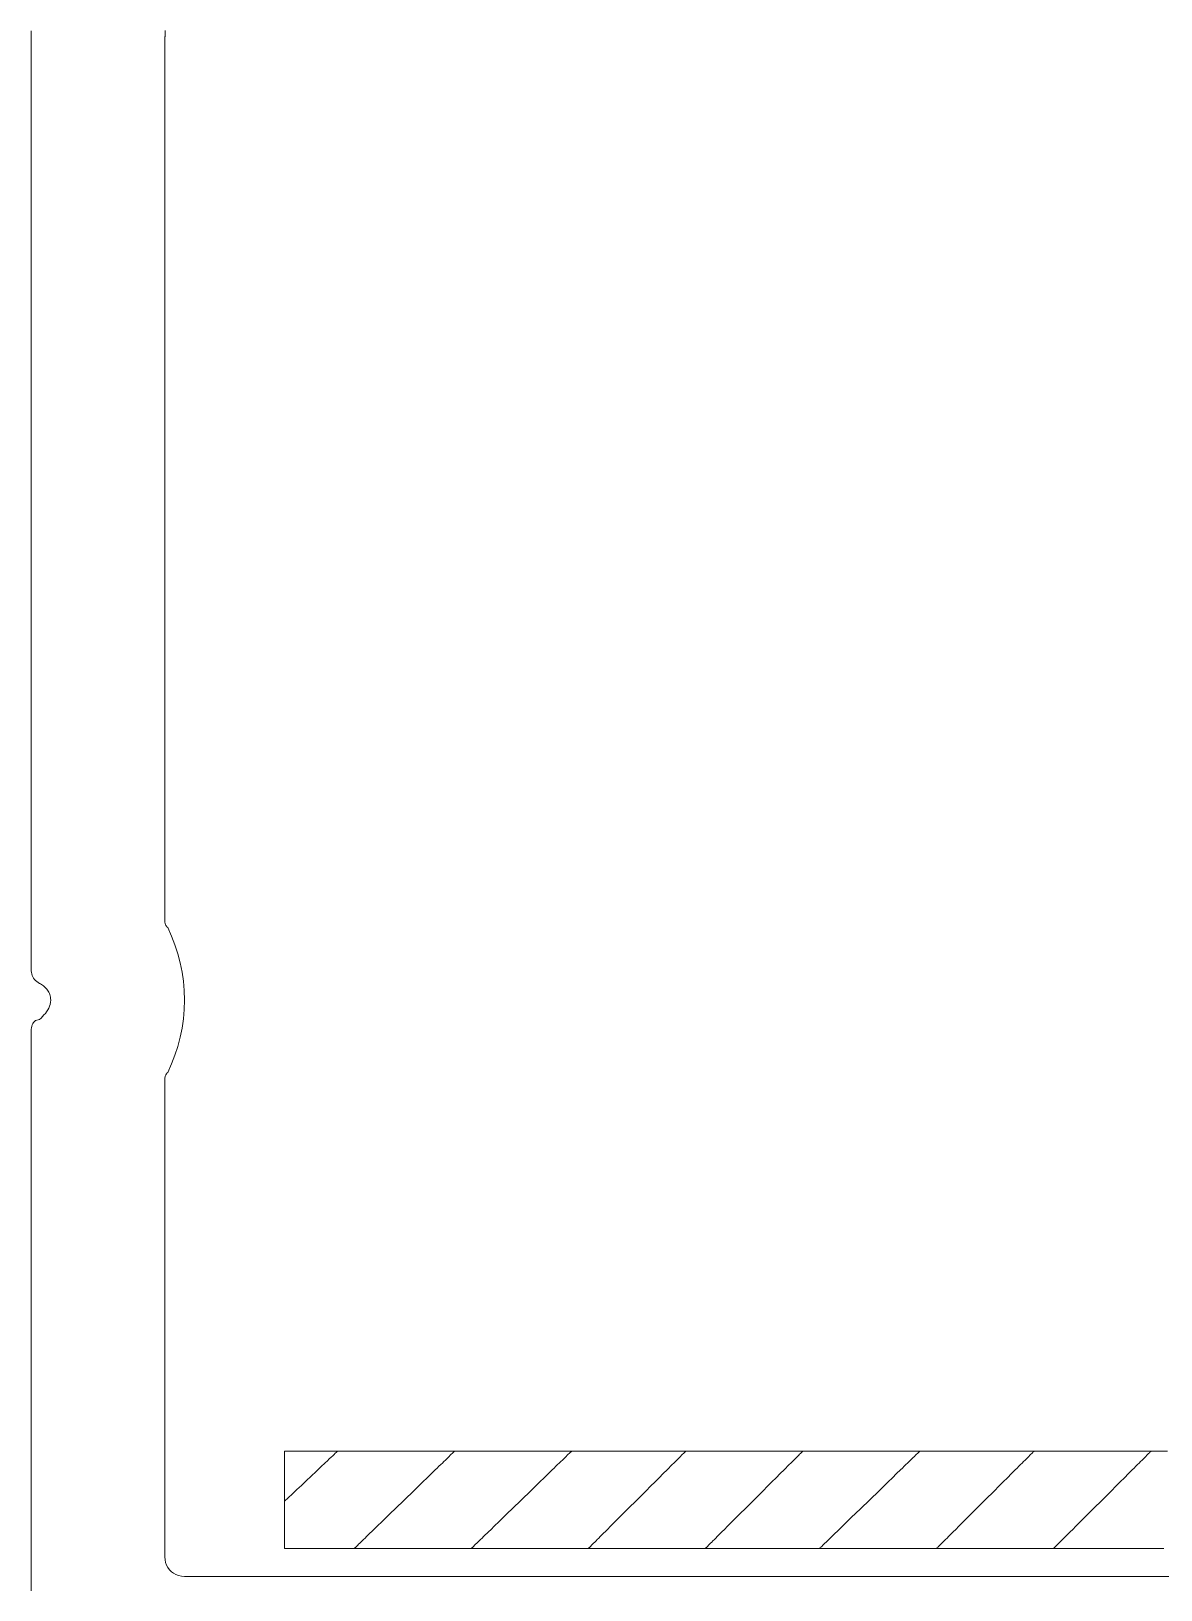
# Model space of a CAD drawing. Header units: millimetres. Extents: x -62 to 0, y 0 to 70.
# Drawn here: x -37.99 to -20.81, y 12.11 to 35.8 of the extents above; entities that cross this region are included whole.
import ezdxf

# ---------------------------------------------------------------- set-up
doc = ezdxf.new("R2010")
doc.units = ezdxf.units.MM
doc.header["$MEASUREMENT"] = 0
doc.layers.add('Layer 1', color=7, linetype='Continuous')

msp = doc.modelspace()

# ---------------------------------------------------------------- linework, layer by layer
at = {"layer": 'Layer 1', "lineweight": 18}
for points in [[(-37.987, 12.096), (-37.987, 12.121), (-37.987, 12.147), (-37.987, 12.173), (-37.987, 12.2), (-37.987, 12.227), (-37.987, 12.255), (-37.987, 12.284), (-37.987, 12.313), (-37.987, 12.343), (-37.987, 12.373), (-37.987, 12.403), (-37.987, 12.435), (-37.987, 12.467), (-37.987, 12.499), (-37.987, 12.532), (-37.987, 12.565), (-37.987, 12.599), (-37.987, 12.633), (-37.987, 12.668), (-37.987, 12.703), (-37.987, 12.739), (-37.987, 12.775), (-37.987, 12.811), (-37.987, 12.849), (-37.987, 12.886), (-37.987, 12.924), (-37.987, 12.962), (-37.987, 13.001), (-37.987, 13.04), (-37.987, 13.08), (-37.987, 13.12), (-37.987, 13.161), (-37.987, 13.201), (-37.987, 13.243), (-37.987, 13.284), (-37.987, 13.326), (-37.987, 13.368), (-37.987, 13.411), (-37.987, 13.454), (-37.987, 13.498), (-37.987, 13.541), (-37.987, 13.585), (-37.987, 13.63), (-37.987, 13.674), (-37.987, 13.719), (-37.987, 13.81), (-37.987, 13.903), (-37.987, 13.996), (-37.987, 14.09), (-37.987, 14.186), (-37.987, 14.282), (-37.987, 14.379), (-37.987, 14.477), (-37.987, 14.576), (-37.987, 14.676), (-37.987, 14.777), (-37.987, 14.878), (-37.987, 14.979), (-37.987, 15.082), (-37.987, 15.185), (-37.987, 15.288), (-37.987, 15.392), (-37.987, 15.496), (-37.987, 15.705), (-37.987, 15.914), (-37.987, 16.125), (-37.987, 16.335), (-37.987, 16.545), (-37.987, 16.754), (-37.987, 16.858), (-37.987, 16.961), (-37.987, 17.065), (-37.987, 17.167), (-37.987, 17.27), (-37.987, 17.372), (-37.987, 17.473), (-37.987, 17.573), (-37.987, 17.673), (-37.987, 17.772), (-37.987, 17.87), (-37.987, 17.967), (-37.987, 18.064), (-37.987, 18.159), (-37.987, 18.253), (-37.987, 18.347), (-37.987, 18.439), (-37.987, 18.53), (-37.987, 18.575), (-37.987, 18.619), (-37.987, 18.664), (-37.987, 18.708), (-37.987, 18.752), (-37.987, 18.795), (-37.987, 18.838), (-37.987, 18.881), (-37.987, 18.923), (-37.987, 18.965), (-37.987, 19.007), (-37.987, 19.048), (-37.987, 19.089), (-37.987, 19.129), (-37.987, 19.169), (-37.987, 19.209), (-37.987, 19.248), (-37.987, 19.287), (-37.987, 19.325), (-37.987, 19.363), (-37.987, 19.401), (-37.987, 19.438), (-37.987, 19.474), (-37.987, 19.511), (-37.987, 19.546), (-37.987, 19.581), (-37.987, 19.616), (-37.987, 19.651), (-37.987, 19.684), (-37.987, 19.718), (-37.987, 19.75), (-37.987, 19.783), (-37.987, 19.814), (-37.987, 19.846), (-37.987, 19.876), (-37.987, 19.907), (-37.987, 19.936), (-37.987, 19.965), (-37.987, 19.994), (-37.987, 20.022), (-37.987, 20.049), (-37.987, 20.076), (-37.987, 20.103), (-37.987, 20.128), (-37.987, 20.153), (-37.987, 20.178), (-37.987, 20.202), (-37.987, 20.225), (-37.987, 20.248), (-37.987, 20.27), (-37.987, 20.291), (-37.987, 20.312), (-37.987, 20.332), (-37.987, 20.352), (-37.987, 20.371), (-37.987, 20.389), (-37.987, 20.406), (-37.987, 20.423), (-37.987, 20.439), (-37.987, 20.455), (-37.987, 20.47), (-37.987, 20.484), (-37.987, 20.497), (-37.987, 20.51), (-37.987, 20.522), (-37.987, 20.533), (-37.987, 20.544), (-37.987, 20.553), (-37.987, 20.562), (-37.987, 20.571), (-37.987, 20.578), (-37.987, 20.585), (-37.987, 20.591), (-37.987, 20.596), (-37.987, 20.601), (-37.987, 20.604), (-37.987, 20.607), (-37.987, 20.609), (-37.987, 20.61), (-37.987, 20.611), (-37.986, 20.634), (-37.983, 20.656), (-37.978, 20.678), (-37.971, 20.699), (-37.961, 20.718), (-37.95, 20.735), (-37.936, 20.75), (-37.92, 20.763), (-37.902, 20.772), (-37.882, 20.778), (-37.86, 20.78), (-37.837, 20.803), (-37.815, 20.826), (-37.793, 20.85), (-37.772, 20.874), (-37.753, 20.899), (-37.736, 20.925), (-37.721, 20.952), (-37.708, 20.981), (-37.699, 21.011), (-37.693, 21.043), (-37.691, 21.076), (-37.692, 21.098), (-37.694, 21.119), (-37.698, 21.139), (-37.704, 21.159), (-37.711, 21.177), (-37.719, 21.195), (-37.728, 21.211), (-37.738, 21.227), (-37.75, 21.242), (-37.762, 21.256), (-37.774, 21.269), (-37.788, 21.282), (-37.802, 21.293), (-37.816, 21.304), (-37.831, 21.313), (-37.845, 21.322), (-37.86, 21.33), (-37.882, 21.343), (-37.902, 21.357), (-37.92, 21.373), (-37.936, 21.391), (-37.95, 21.41), (-37.961, 21.43), (-37.971, 21.451), (-37.978, 21.473), (-37.983, 21.496), (-37.986, 21.519), (-37.987, 21.542), (-37.987, 21.542), (-37.987, 21.542), (-37.987, 21.543), (-37.987, 21.544), (-37.987, 21.546), (-37.987, 21.547), (-37.987, 21.55), (-37.987, 21.552), (-37.987, 21.555), (-37.987, 21.558), (-37.987, 21.561), (-37.987, 21.565), (-37.987, 21.569), (-37.987, 21.573), (-37.987, 21.577), (-37.987, 21.582), (-37.987, 21.588), (-37.987, 21.593), (-37.987, 21.599), (-37.987, 21.605), (-37.987, 21.611), (-37.987, 21.618), (-37.987, 21.625), (-37.987, 21.632), (-37.987, 21.64), (-37.987, 21.648), (-37.987, 21.656), (-37.987, 21.664), (-37.987, 21.673), (-37.987, 21.682), (-37.987, 21.691), (-37.987, 21.701), (-37.987, 21.711), (-37.987, 21.721), (-37.987, 21.731), (-37.987, 21.742), (-37.987, 21.753), (-37.987, 21.764), (-37.987, 21.776), (-37.987, 21.788), (-37.987, 21.8), (-37.987, 21.812), (-37.987, 21.825), (-37.987, 21.838), (-37.987, 21.851), (-37.987, 21.864), (-37.987, 21.878), (-37.987, 21.892), (-37.987, 21.906), (-37.987, 21.921), (-37.987, 21.936), (-37.987, 21.951), (-37.987, 21.966), (-37.987, 21.982), (-37.987, 21.997), (-37.987, 22.013), (-37.987, 22.03), (-37.987, 22.046), (-37.987, 22.063), (-37.987, 22.08), (-37.987, 22.097), (-37.987, 22.115), (-37.987, 22.133), (-37.987, 22.151), (-37.987, 22.169), (-37.987, 22.188), (-37.987, 22.207), (-37.987, 22.226), (-37.987, 22.245), (-37.987, 22.264), (-37.987, 22.284), (-37.987, 22.304), (-37.987, 22.324), (-37.987, 22.345), (-37.987, 22.365), (-37.987, 22.386), (-37.987, 22.407), (-37.987, 22.429), (-37.987, 22.45), (-37.987, 22.472), (-37.987, 22.494), (-37.987, 22.516), (-37.987, 22.539), (-37.987, 22.561), (-37.987, 22.584), (-37.987, 22.607), (-37.987, 22.631), (-37.987, 22.654), (-37.987, 22.678), (-37.987, 22.702), (-37.987, 22.726), (-37.987, 22.75), (-37.987, 22.775), (-37.987, 22.8), (-37.987, 22.825), (-37.987, 22.85), (-37.987, 22.876), (-37.987, 22.901), (-37.987, 22.927), (-37.987, 22.953), (-37.987, 22.979), (-37.987, 23.006), (-37.987, 23.059), (-37.987, 23.113), (-37.987, 23.168), (-37.987, 23.224), (-37.987, 23.28), (-37.987, 23.337), (-37.987, 23.395), (-37.987, 23.454), (-37.987, 23.513), (-37.987, 23.573), (-37.987, 23.634), (-37.987, 23.695), (-37.987, 23.757), (-37.987, 23.82), (-37.987, 23.883), (-37.987, 23.947), (-37.987, 24.011), (-37.987, 24.076), (-37.987, 24.142), (-37.987, 24.208), (-37.987, 24.275), (-37.987, 24.343), (-37.987, 24.411), (-37.987, 24.479), (-37.987, 24.548), (-37.987, 24.618), (-37.987, 24.688), (-37.987, 24.759), (-37.987, 24.83), (-37.987, 24.902), (-37.987, 24.974), (-37.987, 25.046), (-37.987, 25.119), (-37.987, 25.193), (-37.987, 25.267), (-37.987, 25.341), (-37.987, 25.416), (-37.987, 25.491), (-37.987, 25.567), (-37.987, 25.643), (-37.987, 25.719), (-37.987, 25.796), (-37.987, 25.873), (-37.987, 25.95), (-37.987, 26.028), (-37.987, 26.106), (-37.987, 26.184), (-37.987, 26.263), (-37.987, 26.342), (-37.987, 26.421), (-37.987, 26.5), (-37.987, 26.58), (-37.987, 26.66), (-37.987, 26.74), (-37.987, 26.821), (-37.987, 26.902), (-37.987, 26.983), (-37.987, 27.145), (-37.987, 27.308), (-37.987, 27.472), (-37.987, 27.637), (-37.987, 27.802), (-37.987, 27.967), (-37.987, 28.133), (-37.987, 28.298), (-37.987, 28.631), (-37.987, 28.963), (-37.987, 29.129), (-37.987, 29.294), (-37.987, 29.46), (-37.987, 29.625), (-37.987, 29.789), (-37.987, 29.953), (-37.987, 30.116), (-37.987, 30.279), (-37.987, 30.359), (-37.987, 30.44), (-37.987, 30.521), (-37.987, 30.601), (-37.987, 30.681), (-37.987, 30.761), (-37.987, 30.84), (-37.987, 30.92), (-37.987, 30.998), (-37.987, 31.077), (-37.987, 31.156), (-37.987, 31.234), (-37.987, 31.311), (-37.987, 31.389), (-37.987, 31.466), (-37.987, 31.542), (-37.987, 31.619), (-37.987, 31.695), (-37.987, 31.77), (-37.987, 31.845), (-37.987, 31.92), (-37.987, 31.994), (-37.987, 32.068), (-37.987, 32.142), (-37.987, 32.215), (-37.987, 32.287), (-37.987, 32.36), (-37.987, 32.431), (-37.987, 32.502), (-37.987, 32.573), (-37.987, 32.643), (-37.987, 32.713), (-37.987, 32.782), (-37.987, 32.85), (-37.987, 32.918), (-37.987, 32.986), (-37.987, 33.053), (-37.987, 33.119), (-37.987, 33.185), (-37.987, 33.25), (-37.987, 33.314), (-37.987, 33.378), (-37.987, 33.442), (-37.987, 33.504), (-37.987, 33.566), (-37.987, 33.628), (-37.987, 33.688), (-37.987, 33.748), (-37.987, 33.807), (-37.987, 33.866), (-37.987, 33.924), (-37.987, 33.981), (-37.987, 34.037), (-37.987, 34.093), (-37.987, 34.148), (-37.987, 34.202), (-37.987, 34.256), (-37.987, 34.282), (-37.987, 34.308), (-37.987, 34.334), (-37.987, 34.36), (-37.987, 34.386), (-37.987, 34.411), (-37.987, 34.436), (-37.987, 34.461), (-37.987, 34.486), (-37.987, 34.511), (-37.987, 34.535), (-37.987, 34.559), (-37.987, 34.583), (-37.987, 34.607), (-37.987, 34.631), (-37.987, 34.654), (-37.987, 34.677), (-37.987, 34.7), (-37.987, 34.723), (-37.987, 34.745), (-37.987, 34.767), (-37.987, 34.789), (-37.987, 34.811), (-37.987, 34.833), (-37.987, 34.854), (-37.987, 34.875), (-37.987, 34.896), (-37.987, 34.917), (-37.987, 34.937), (-37.987, 34.957), (-37.987, 34.977), (-37.987, 34.997), (-37.987, 35.016), (-37.987, 35.036), (-37.987, 35.055), (-37.987, 35.073), (-37.987, 35.092), (-37.987, 35.11), (-37.987, 35.128), (-37.987, 35.146), (-37.987, 35.164), (-37.987, 35.181), (-37.987, 35.198), (-37.987, 35.215), (-37.987, 35.231), (-37.987, 35.248), (-37.987, 35.264), (-37.987, 35.28), (-37.987, 35.295), (-37.987, 35.31), (-37.987, 35.326), (-37.987, 35.34), (-37.987, 35.355), (-37.987, 35.369), (-37.987, 35.383), (-37.987, 35.397), (-37.987, 35.41), (-37.987, 35.423), (-37.987, 35.436), (-37.987, 35.449), (-37.987, 35.461), (-37.987, 35.473), (-37.987, 35.485), (-37.987, 35.497), (-37.987, 35.508), (-37.987, 35.519), (-37.987, 35.53), (-37.987, 35.54), (-37.987, 35.55), (-37.987, 35.56), (-37.987, 35.57), (-37.987, 35.579), (-37.987, 35.588), (-37.987, 35.597), (-37.987, 35.605), (-37.987, 35.614), (-37.987, 35.621), (-37.987, 35.629), (-37.987, 35.636), (-37.987, 35.643), (-37.987, 35.65), (-37.987, 35.656), (-37.987, 35.662), (-37.987, 35.668), (-37.987, 35.674), (-37.987, 35.679), (-37.987, 35.684), (-37.987, 35.688), (-37.987, 35.693), (-37.987, 35.697), (-37.987, 35.7), (-37.987, 35.703), (-37.987, 35.707), (-37.987, 35.709), (-37.987, 35.712), (-37.987, 35.714), (-37.987, 35.715), (-37.987, 35.717), (-37.987, 35.718), (-37.987, 35.719), (-37.987, 35.719), (-37.987, 35.72), (-37.987, 35.72), (-37.987, 35.723), (-37.987, 35.727), (-37.987, 35.732), (-37.987, 35.738), (-37.987, 35.744), (-37.987, 35.749), (-37.987, 35.754), (-37.987, 35.758), (-37.987, 35.761), (-37.987, 35.762), (-37.987, 35.762), (-37.987, 35.762), (-37.987, 35.763), (-37.987, 35.764), (-37.987, 35.765), (-37.987, 35.767), (-37.987, 35.769), (-37.987, 35.771), (-37.987, 35.774), (-37.987, 35.776), (-37.986, 35.779), (-37.986, 35.783), (-37.986, 35.786), (-37.986, 35.79), (-37.986, 35.794), (-37.985, 35.799), (-37.985, 35.803), (-37.985, 35.808)], [(-35.948, 35.812), (-35.948, 35.804), (-35.948, 35.796), (-35.949, 35.788), (-35.949, 35.78), (-35.95, 35.773), (-35.95, 35.766), (-35.95, 35.759), (-35.951, 35.752), (-35.951, 35.746), (-35.951, 35.74), (-35.952, 35.734), (-35.952, 35.729), (-35.952, 35.724), (-35.953, 35.719), (-35.953, 35.714), (-35.953, 35.709), (-35.953, 35.705), (-35.953, 35.701), (-35.954, 35.698), (-35.954, 35.695), (-35.954, 35.692), (-35.954, 35.689), (-35.954, 35.686), (-35.954, 35.684), (-35.954, 35.682), (-35.955, 35.681), (-35.955, 35.679), (-35.955, 35.678), (-35.955, 35.678), (-35.955, 35.677), (-35.955, 35.677), (-35.955, 35.677), (-35.955, 35.676), (-35.955, 35.676), (-35.955, 35.675), (-35.955, 35.673), (-35.955, 35.672), (-35.955, 35.67), (-35.955, 35.667), (-35.955, 35.665), (-35.955, 35.662), (-35.955, 35.659), (-35.955, 35.655), (-35.955, 35.652), (-35.955, 35.648), (-35.955, 35.643), (-35.955, 35.639), (-35.955, 35.634), (-35.955, 35.629), (-35.955, 35.623), (-35.955, 35.617), (-35.955, 35.611), (-35.955, 35.605), (-35.955, 35.599), (-35.955, 35.592), (-35.955, 35.585), (-35.955, 35.577), (-35.955, 35.569), (-35.955, 35.561), (-35.955, 35.553), (-35.955, 35.545), (-35.955, 35.536), (-35.955, 35.527), (-35.955, 35.518), (-35.955, 35.508), (-35.955, 35.498), (-35.955, 35.488), (-35.955, 35.478), (-35.955, 35.467), (-35.955, 35.456), (-35.955, 35.445), (-35.955, 35.434), (-35.955, 35.422), (-35.955, 35.41), (-35.955, 35.398), (-35.955, 35.385), (-35.955, 35.373), (-35.955, 35.36), (-35.955, 35.347), (-35.955, 35.333), (-35.955, 35.319), (-35.955, 35.305), (-35.955, 35.291), (-35.955, 35.277), (-35.955, 35.262), (-35.955, 35.247), (-35.955, 35.232), (-35.955, 35.217), (-35.955, 35.201), (-35.955, 35.185), (-35.955, 35.169), (-35.955, 35.153), (-35.955, 35.136), (-35.955, 35.119), (-35.955, 35.102), (-35.955, 35.085), (-35.955, 35.068), (-35.955, 35.05), (-35.955, 35.032), (-35.955, 35.014), (-35.955, 34.996), (-35.955, 34.977), (-35.955, 34.958), (-35.955, 34.939), (-35.955, 34.92), (-35.955, 34.9), (-35.955, 34.881), (-35.955, 34.861), (-35.955, 34.841), (-35.955, 34.82), (-35.955, 34.8), (-35.955, 34.779), (-35.955, 34.758), (-35.955, 34.737), (-35.955, 34.715), (-35.955, 34.672), (-35.955, 34.628), (-35.955, 34.583), (-35.955, 34.537), (-35.955, 34.49), (-35.955, 34.443), (-35.955, 34.395), (-35.955, 34.346), (-35.955, 34.296), (-35.955, 34.246), (-35.955, 34.195), (-35.955, 34.143), (-35.955, 34.09), (-35.955, 34.037), (-35.955, 33.983), (-35.955, 33.929), (-35.955, 33.873), (-35.955, 33.818), (-35.955, 33.761), (-35.955, 33.704), (-35.955, 33.646), (-35.955, 33.587), (-35.955, 33.528), (-35.955, 33.469), (-35.955, 33.408), (-35.955, 33.348), (-35.955, 33.286), (-35.955, 33.224), (-35.955, 33.162), (-35.955, 33.099), (-35.955, 33.035), (-35.955, 32.971), (-35.955, 32.906), (-35.955, 32.841), (-35.955, 32.775), (-35.955, 32.709), (-35.955, 32.642), (-35.955, 32.575), (-35.955, 32.508), (-35.955, 32.44), (-35.955, 32.371), (-35.955, 32.302), (-35.955, 32.233), (-35.955, 32.163), (-35.955, 32.093), (-35.955, 32.023), (-35.955, 31.952), (-35.955, 31.881), (-35.955, 31.809), (-35.955, 31.737), (-35.955, 31.665), (-35.955, 31.592), (-35.955, 31.519), (-35.955, 31.446), (-35.955, 31.372), (-35.955, 31.298), (-35.955, 31.224), (-35.955, 31.149), (-35.955, 31.075), (-35.955, 31), (-35.955, 30.924), (-35.955, 30.849), (-35.955, 30.773), (-35.955, 30.697), (-35.955, 30.545), (-35.955, 30.391), (-35.955, 30.238), (-35.955, 30.083), (-35.955, 29.928), (-35.955, 29.772), (-35.955, 29.616), (-35.955, 29.46), (-35.955, 29.304), (-35.955, 28.99), (-35.955, 28.677), (-35.955, 28.52), (-35.955, 28.364), (-35.955, 28.208), (-35.955, 28.053), (-35.955, 27.898), (-35.955, 27.743), (-35.955, 27.589), (-35.955, 27.436), (-35.955, 27.283), (-35.955, 27.207), (-35.955, 27.132), (-35.955, 27.056), (-35.955, 26.981), (-35.955, 26.906), (-35.955, 26.831), (-35.955, 26.757), (-35.955, 26.683), (-35.955, 26.609), (-35.955, 26.535), (-35.955, 26.462), (-35.955, 26.389), (-35.955, 26.316), (-35.955, 26.244), (-35.955, 26.172), (-35.955, 26.1), (-35.955, 26.029), (-35.955, 25.958), (-35.955, 25.887), (-35.955, 25.817), (-35.955, 25.748), (-35.955, 25.678), (-35.955, 25.609), (-35.955, 25.541), (-35.955, 25.473), (-35.955, 25.405), (-35.955, 25.338), (-35.955, 25.272), (-35.955, 25.205), (-35.955, 25.14), (-35.955, 25.075), (-35.955, 25.01), (-35.955, 24.946), (-35.955, 24.882), (-35.955, 24.819), (-35.955, 24.756), (-35.955, 24.694), (-35.955, 24.633), (-35.955, 24.572), (-35.955, 24.512), (-35.955, 24.452), (-35.955, 24.393), (-35.955, 24.335), (-35.955, 24.277), (-35.955, 24.22), (-35.955, 24.163), (-35.955, 24.107), (-35.955, 24.052), (-35.955, 23.997), (-35.955, 23.943), (-35.955, 23.89), (-35.955, 23.838), (-35.955, 23.786), (-35.955, 23.735), (-35.955, 23.684), (-35.955, 23.635), (-35.955, 23.586), (-35.955, 23.538), (-35.955, 23.49), (-35.955, 23.444), (-35.955, 23.398), (-35.955, 23.353), (-35.955, 23.309), (-35.955, 23.265), (-35.955, 23.244), (-35.955, 23.223), (-35.955, 23.202), (-35.955, 23.181), (-35.955, 23.16), (-35.955, 23.14), (-35.955, 23.12), (-35.955, 23.1), (-35.955, 23.08), (-35.955, 23.061), (-35.955, 23.042), (-35.955, 23.023), (-35.955, 23.004), (-35.955, 22.985), (-35.955, 22.967), (-35.955, 22.949), (-35.955, 22.931), (-35.955, 22.913), (-35.955, 22.895), (-35.955, 22.878), (-35.955, 22.861), (-35.955, 22.844), (-35.955, 22.828), (-35.955, 22.811), (-35.955, 22.795), (-35.955, 22.779), (-35.955, 22.764), (-35.955, 22.748), (-35.955, 22.733), (-35.955, 22.718), (-35.955, 22.704), (-35.955, 22.689), (-35.955, 22.675), (-35.955, 22.661), (-35.955, 22.648), (-35.955, 22.634), (-35.955, 22.621), (-35.955, 22.608), (-35.955, 22.595), (-35.955, 22.583), (-35.955, 22.571), (-35.955, 22.559), (-35.955, 22.547), (-35.955, 22.536), (-35.955, 22.524), (-35.955, 22.514), (-35.955, 22.503), (-35.955, 22.493), (-35.955, 22.482), (-35.955, 22.473), (-35.955, 22.463), (-35.955, 22.454), (-35.955, 22.445), (-35.955, 22.436), (-35.955, 22.427), (-35.955, 22.419), (-35.955, 22.411), (-35.955, 22.403), (-35.955, 22.396), (-35.955, 22.389), (-35.955, 22.382), (-35.955, 22.375), (-35.955, 22.369), (-35.955, 22.363), (-35.955, 22.357), (-35.955, 22.352), (-35.955, 22.347), (-35.955, 22.342), (-35.955, 22.337), (-35.955, 22.333), (-35.955, 22.329), (-35.955, 22.325), (-35.955, 22.322), (-35.955, 22.319), (-35.955, 22.316), (-35.955, 22.313), (-35.955, 22.311), (-35.955, 22.309), (-35.955, 22.307), (-35.955, 22.306), (-35.955, 22.305), (-35.955, 22.304), (-35.955, 22.304), (-35.955, 22.304), (-35.955, 22.292), (-35.954, 22.28), (-35.954, 22.269), (-35.953, 22.257), (-35.951, 22.246), (-35.948, 22.234), (-35.944, 22.223), (-35.938, 22.211), (-35.932, 22.2), (-35.923, 22.188), (-35.912, 22.177), (-35.853, 22.048), (-35.801, 21.915), (-35.758, 21.78), (-35.722, 21.642), (-35.694, 21.502), (-35.674, 21.361), (-35.662, 21.219), (-35.658, 21.076), (-35.662, 20.933), (-35.674, 20.791), (-35.694, 20.65), (-35.722, 20.51), (-35.758, 20.372), (-35.801, 20.237), (-35.853, 20.105), (-35.912, 19.976), (-35.923, 19.964), (-35.932, 19.953), (-35.938, 19.941), (-35.944, 19.93), (-35.948, 19.918), (-35.951, 19.907), (-35.953, 19.895), (-35.954, 19.884), (-35.954, 19.872), (-35.955, 19.86), (-35.955, 19.849), (-35.955, 19.849), (-35.955, 19.848), (-35.955, 19.846), (-35.955, 19.844), (-35.955, 19.841), (-35.955, 19.837), (-35.955, 19.833), (-35.955, 19.828), (-35.955, 19.823), (-35.955, 19.817), (-35.955, 19.81), (-35.955, 19.803), (-35.955, 19.795), (-35.955, 19.786), (-35.955, 19.777), (-35.955, 19.768), (-35.955, 19.757), (-35.955, 19.747), (-35.955, 19.735), (-35.955, 19.723), (-35.955, 19.711), (-35.955, 19.698), (-35.955, 19.684), (-35.955, 19.67), (-35.955, 19.655), (-35.955, 19.64), (-35.955, 19.624), (-35.955, 19.608), (-35.955, 19.591), (-35.955, 19.574), (-35.955, 19.556), (-35.955, 19.538), (-35.955, 19.519), (-35.955, 19.5), (-35.955, 19.48), (-35.955, 19.46), (-35.955, 19.439), (-35.955, 19.418), (-35.955, 19.396), (-35.955, 19.374), (-35.955, 19.351), (-35.955, 19.328), (-35.955, 19.305), (-35.955, 19.281), (-35.955, 19.257), (-35.955, 19.232), (-35.955, 19.207), (-35.955, 19.181), (-35.955, 19.155), (-35.955, 19.129), (-35.955, 19.102), (-35.955, 19.074), (-35.955, 19.047), (-35.955, 19.019), (-35.955, 18.962), (-35.955, 18.903), (-35.955, 18.843), (-35.955, 18.781), (-35.955, 18.718), (-35.955, 18.654), (-35.955, 18.588), (-35.955, 18.522), (-35.955, 18.454), (-35.955, 18.384), (-35.955, 18.314), (-35.955, 18.243), (-35.955, 18.17), (-35.955, 18.097), (-35.955, 18.023), (-35.955, 17.947), (-35.955, 17.871), (-35.955, 17.794), (-35.955, 17.717), (-35.955, 17.638), (-35.955, 17.559), (-35.955, 17.479), (-35.955, 17.399), (-35.955, 17.318), (-35.955, 17.236), (-35.955, 17.154), (-35.955, 17.072), (-35.955, 16.905), (-35.955, 16.738), (-35.955, 16.569), (-35.955, 16.23), (-35.955, 15.892), (-35.955, 15.723), (-35.955, 15.555), (-35.955, 15.389), (-35.955, 15.307), (-35.955, 15.225), (-35.955, 15.143), (-35.955, 15.062), (-35.955, 14.982), (-35.955, 14.902), (-35.955, 14.823), (-35.955, 14.744), (-35.955, 14.666), (-35.955, 14.589), (-35.955, 14.513), (-35.955, 14.438), (-35.955, 14.364), (-35.955, 14.29), (-35.955, 14.218), (-35.955, 14.147), (-35.955, 14.076), (-35.955, 14.007), (-35.955, 13.939), (-35.955, 13.872), (-35.955, 13.807), (-35.955, 13.743), (-35.955, 13.68), (-35.955, 13.618), (-35.955, 13.558), (-35.955, 13.499), (-35.955, 13.442), (-35.955, 13.414), (-35.955, 13.386), (-35.955, 13.359), (-35.955, 13.332), (-35.955, 13.306), (-35.955, 13.28), (-35.955, 13.254), (-35.955, 13.229), (-35.955, 13.204), (-35.955, 13.18), (-35.955, 13.156), (-35.955, 13.132), (-35.955, 13.109), (-35.955, 13.087), (-35.955, 13.065), (-35.955, 13.043), (-35.955, 13.022), (-35.955, 13.001), (-35.955, 12.981), (-35.955, 12.961), (-35.955, 12.942), (-35.955, 12.923), (-35.955, 12.905), (-35.955, 12.887), (-35.955, 12.869), (-35.955, 12.853), (-35.955, 12.836), (-35.955, 12.821), (-35.955, 12.805), (-35.955, 12.791), (-35.955, 12.777), (-35.955, 12.763), (-35.955, 12.75), (-35.955, 12.738), (-35.955, 12.726), (-35.955, 12.714), (-35.955, 12.703), (-35.955, 12.693), (-35.955, 12.684), (-35.955, 12.674), (-35.955, 12.666), (-35.955, 12.658), (-35.955, 12.651), (-35.955, 12.644), (-35.955, 12.638), (-35.955, 12.633), (-35.955, 12.628), (-35.955, 12.624), (-35.955, 12.62), (-35.955, 12.617), (-35.955, 12.615), (-35.955, 12.613), (-35.955, 12.612), (-35.955, 12.612), (-35.952, 12.567), (-35.943, 12.524), (-35.928, 12.485), (-35.908, 12.448), (-35.884, 12.415), (-35.855, 12.386), (-35.822, 12.362), (-35.786, 12.342), (-35.746, 12.328), (-35.703, 12.319), (-35.658, 12.316), (-35.658, 12.316), (-35.658, 12.316), (-35.658, 12.316), (-35.657, 12.316), (-35.656, 12.316), (-35.656, 12.316), (-35.655, 12.316), (-35.654, 12.316), (-35.652, 12.316), (-35.651, 12.316), (-35.649, 12.316), (-35.648, 12.316), (-35.646, 12.316), (-35.644, 12.316), (-35.642, 12.316), (-35.639, 12.316), (-35.637, 12.316), (-35.634, 12.316), (-35.631, 12.316), (-35.629, 12.316), (-35.626, 12.316), (-35.622, 12.316), (-35.619, 12.316), (-35.616, 12.316), (-35.612, 12.316), (-35.608, 12.316), (-35.604, 12.316), (-35.6, 12.316), (-35.596, 12.316), (-35.592, 12.316), (-35.587, 12.316), (-35.583, 12.316), (-35.578, 12.316), (-35.573, 12.316), (-35.568, 12.316), (-35.563, 12.316), (-35.558, 12.316), (-35.552, 12.316), (-35.547, 12.316), (-35.541, 12.316), (-35.535, 12.316), (-35.529, 12.316), (-35.523, 12.316), (-35.517, 12.316), (-35.51, 12.316), (-35.504, 12.316), (-35.497, 12.316), (-35.49, 12.316), (-35.483, 12.316), (-35.476, 12.316), (-35.469, 12.316), (-35.462, 12.316), (-35.454, 12.316), (-35.447, 12.316), (-35.439, 12.316), (-35.431, 12.316), (-35.423, 12.316), (-35.415, 12.316), (-35.406, 12.316), (-35.398, 12.316), (-35.389, 12.316), (-35.381, 12.316), (-35.372, 12.316), (-35.363, 12.316), (-35.354, 12.316), (-35.345, 12.316), (-35.335, 12.316), (-35.326, 12.316), (-35.316, 12.316), (-35.306, 12.316), (-35.297, 12.316), (-35.287, 12.316), (-35.276, 12.316), (-35.266, 12.316), (-35.256, 12.316), (-35.245, 12.316), (-35.235, 12.316), (-35.224, 12.316), (-35.213, 12.316), (-35.202, 12.316), (-35.191, 12.316), (-35.179, 12.316), (-35.168, 12.316), (-35.156, 12.316), (-35.145, 12.316), (-35.133, 12.316), (-35.121, 12.316), (-35.109, 12.316), (-35.097, 12.316), (-35.085, 12.316), (-35.072, 12.316), (-35.06, 12.316), (-35.047, 12.316), (-35.034, 12.316), (-35.021, 12.316), (-35.008, 12.316), (-34.995, 12.316), (-34.982, 12.316), (-34.968, 12.316), (-34.955, 12.316), (-34.941, 12.316), (-34.927, 12.316), (-34.914, 12.316), (-34.9, 12.316), (-34.885, 12.316), (-34.871, 12.316), (-34.857, 12.316), (-34.842, 12.316), (-34.828, 12.316), (-34.813, 12.316), (-34.798, 12.316), (-34.783, 12.316), (-34.768, 12.316), (-34.753, 12.316), (-34.738, 12.316), (-34.722, 12.316), (-34.707, 12.316), (-34.691, 12.316), (-34.675, 12.316), (-34.659, 12.316), (-34.643, 12.316), (-34.627, 12.316), (-34.611, 12.316), (-34.595, 12.316), (-34.578, 12.316), (-34.562, 12.316), (-34.545, 12.316), (-34.528, 12.316), (-34.511, 12.316), (-34.494, 12.316), (-34.477, 12.316), (-34.46, 12.316), (-34.443, 12.316), (-34.425, 12.316), (-34.408, 12.316), (-34.39, 12.316), (-34.372, 12.316), (-34.354, 12.316), (-34.336, 12.316), (-34.318, 12.316), (-34.3, 12.316), (-34.281, 12.316), (-34.263, 12.316), (-34.244, 12.316), (-34.226, 12.316), (-34.207, 12.316), (-34.188, 12.316), (-34.169, 12.316), (-34.15, 12.316), (-34.131, 12.316), (-34.111, 12.316), (-34.092, 12.316), (-34.072, 12.316), (-34.053, 12.316), (-34.033, 12.316), (-34.013, 12.316), (-33.973, 12.316), (-33.933, 12.316), (-33.892, 12.316), (-33.851, 12.316), (-33.809, 12.316), (-33.767, 12.316), (-33.724, 12.316), (-33.682, 12.316), (-33.638, 12.316), (-33.595, 12.316), (-33.551, 12.316), (-33.506, 12.316), (-33.461, 12.316), (-33.416, 12.316), (-33.37, 12.316), (-33.324, 12.316), (-33.278, 12.316), (-33.231, 12.316), (-33.184, 12.316), (-33.137, 12.316), (-33.089, 12.316), (-33.041, 12.316), (-32.992, 12.316), (-32.943, 12.316), (-32.894, 12.316), (-32.844, 12.316), (-32.794, 12.316), (-32.743, 12.316), (-32.693, 12.316), (-32.641, 12.316), (-32.59, 12.316), (-32.538, 12.316), (-32.486, 12.316), (-32.434, 12.316), (-32.381, 12.316), (-32.328, 12.316), (-32.274, 12.316), (-32.22, 12.316), (-32.166, 12.316), (-32.111, 12.316), (-32.057, 12.316), (-32.002, 12.316), (-31.946, 12.316), (-31.89, 12.316), (-31.834, 12.316), (-31.778, 12.316), (-31.721, 12.316), (-31.664, 12.316), (-31.607, 12.316), (-31.549, 12.316), (-31.491, 12.316), (-31.433, 12.316), (-31.374, 12.316), (-31.316, 12.316), (-31.256, 12.316), (-31.197, 12.316), (-31.137, 12.316), (-31.077, 12.316), (-31.017, 12.316), (-30.957, 12.316), (-30.896, 12.316), (-30.835, 12.316), (-30.773, 12.316), (-30.712, 12.316), (-30.65, 12.316), (-30.588, 12.316), (-30.525, 12.316), (-30.462, 12.316), (-30.4, 12.316), (-30.336, 12.316), (-30.273, 12.316), (-30.209, 12.316), (-30.145, 12.316), (-30.081, 12.316), (-30.017, 12.316), (-29.952, 12.316), (-29.887, 12.316), (-29.822, 12.316), (-29.756, 12.316), (-29.691, 12.316), (-29.625, 12.316), (-29.559, 12.316), (-29.492, 12.316), (-29.426, 12.316), (-29.359, 12.316), (-29.292, 12.316), (-29.225, 12.316), (-29.157, 12.316), (-29.09, 12.316), (-29.022, 12.316), (-28.954, 12.316), (-28.886, 12.316), (-28.817, 12.316), (-28.749, 12.316), (-28.68, 12.316), (-28.611, 12.316), (-28.541, 12.316), (-28.472, 12.316), (-28.402, 12.316), (-28.333, 12.316), (-28.263, 12.316), (-28.192, 12.316), (-28.122, 12.316), (-28.052, 12.316), (-27.981, 12.316), (-27.91, 12.316), (-27.839, 12.316), (-27.768, 12.316), (-27.696, 12.316), (-27.625, 12.316), (-27.553, 12.316), (-27.481, 12.316), (-27.409, 12.316), (-27.337, 12.316), (-27.265, 12.316), (-27.192, 12.316), (-27.12, 12.316), (-27.047, 12.316), (-26.974, 12.316), (-26.901, 12.316), (-26.828, 12.316), (-26.755, 12.316), (-26.681, 12.316), (-26.608, 12.316), (-26.534, 12.316), (-26.46, 12.316), (-26.386, 12.316), (-26.312, 12.316), (-26.238, 12.316), (-26.164, 12.316), (-26.089, 12.316), (-26.015, 12.316), (-25.94, 12.316), (-25.866, 12.316), (-25.716, 12.316), (-25.566, 12.316), (-25.415, 12.316), (-25.264, 12.316), (-25.113, 12.316), (-24.961, 12.316), (-24.81, 12.316), (-24.658, 12.316), (-24.505, 12.316), (-24.353, 12.316), (-24.2, 12.316), (-24.047, 12.316), (-23.893, 12.316), (-23.74, 12.316), (-23.586, 12.316), (-23.433, 12.316), (-23.125, 12.316), (-22.817, 12.316), (-22.509, 12.316), (-22.201, 12.316), (-21.893, 12.316), (-21.585, 12.316), (-21.431, 12.316), (-21.278, 12.316), (-21.124, 12.316), (-20.971, 12.316), (-20.818, 12.316), (-20.665, 12.316)], [(-20.771, 12.739), (-20.831, 12.739), (-20.89, 12.739), (-20.95, 12.739), (-21.01, 12.739), (-21.07, 12.739), (-21.13, 12.739), (-21.19, 12.739), (-21.25, 12.739), (-21.31, 12.739), (-21.37, 12.739), (-21.43, 12.739), (-21.491, 12.739), (-21.551, 12.739), (-21.612, 12.739), (-21.672, 12.739), (-21.733, 12.739), (-21.793, 12.739), (-21.854, 12.739), (-21.915, 12.739), (-21.976, 12.739), (-22.037, 12.739), (-22.097, 12.739), (-22.158, 12.739), (-22.219, 12.739), (-22.281, 12.739), (-22.342, 12.739), (-22.403, 12.739), (-22.464, 12.739), (-22.525, 12.739), (-22.648, 12.739), (-22.77, 12.739), (-22.893, 12.739), (-23.016, 12.739), (-23.139, 12.739), (-23.262, 12.739), (-23.385, 12.739), (-23.631, 12.739), (-23.877, 12.739), (-24, 12.739), (-24.123, 12.739), (-24.246, 12.739), (-24.369, 12.739), (-24.492, 12.739), (-24.614, 12.739), (-24.737, 12.739), (-24.798, 12.739), (-24.859, 12.739), (-24.92, 12.739), (-24.982, 12.739), (-25.043, 12.739), (-25.104, 12.739), (-25.165, 12.739), (-25.226, 12.739), (-25.286, 12.739), (-25.347, 12.739), (-25.408, 12.739), (-25.469, 12.739), (-25.529, 12.739), (-25.59, 12.739), (-25.651, 12.739), (-25.711, 12.739), (-25.771, 12.739), (-25.832, 12.739), (-25.892, 12.739), (-25.952, 12.739), (-26.013, 12.739), (-26.073, 12.739), (-26.133, 12.739), (-26.192, 12.739), (-26.252, 12.739), (-26.312, 12.739), (-26.372, 12.739), (-26.431, 12.739), (-26.491, 12.739), (-26.55, 12.739), (-26.61, 12.739), (-26.669, 12.739), (-26.728, 12.739), (-26.787, 12.739), (-26.846, 12.739), (-26.905, 12.739), (-26.964, 12.739), (-27.022, 12.739), (-27.081, 12.739), (-27.139, 12.739), (-27.198, 12.739), (-27.256, 12.739), (-27.314, 12.739), (-27.372, 12.739), (-27.43, 12.739), (-27.487, 12.739), (-27.545, 12.739), (-27.603, 12.739), (-27.66, 12.739), (-27.717, 12.739), (-27.774, 12.739), (-27.831, 12.739), (-27.888, 12.739), (-27.945, 12.739), (-28.002, 12.739), (-28.058, 12.739), (-28.086, 12.739), (-28.114, 12.739), (-28.143, 12.739), (-28.171, 12.739), (-28.199, 12.739), (-28.227, 12.739), (-28.255, 12.739), (-28.283, 12.739), (-28.31, 12.739), (-28.338, 12.739), (-28.366, 12.739), (-28.394, 12.739), (-28.422, 12.739), (-28.449, 12.739), (-28.477, 12.739), (-28.505, 12.739), (-28.532, 12.739), (-28.56, 12.739), (-28.587, 12.739), (-28.615, 12.739), (-28.642, 12.739), (-28.67, 12.739), (-28.697, 12.739), (-28.724, 12.739), (-28.752, 12.739), (-28.779, 12.739), (-28.806, 12.739), (-28.833, 12.739), (-28.86, 12.739), (-28.887, 12.739), (-28.914, 12.739), (-28.941, 12.739), (-28.968, 12.739), (-28.995, 12.739), (-29.022, 12.739), (-29.049, 12.739), (-29.076, 12.739), (-29.102, 12.739), (-29.129, 12.739), (-29.156, 12.739), (-29.182, 12.739), (-29.209, 12.739), (-29.235, 12.739), (-29.262, 12.739), (-29.288, 12.739), (-29.315, 12.739), (-29.341, 12.739), (-29.367, 12.739), (-29.394, 12.739), (-29.42, 12.739), (-29.446, 12.739), (-29.472, 12.739), (-29.498, 12.739), (-29.524, 12.739), (-29.55, 12.739), (-29.576, 12.739), (-29.602, 12.739), (-29.628, 12.739), (-29.653, 12.739), (-29.679, 12.739), (-29.705, 12.739), (-29.73, 12.739), (-29.756, 12.739), (-29.781, 12.739), (-29.807, 12.739), (-29.832, 12.739), (-29.858, 12.739), (-29.883, 12.739), (-29.908, 12.739), (-29.933, 12.739), (-29.959, 12.739), (-29.984, 12.739), (-30.009, 12.739), (-30.034, 12.739), (-30.059, 12.739), (-30.084, 12.739), (-30.109, 12.739), (-30.133, 12.739), (-30.158, 12.739), (-30.183, 12.739), (-30.207, 12.739), (-30.232, 12.739), (-30.257, 12.739), (-30.281, 12.739), (-30.305, 12.739), (-30.33, 12.739), (-30.354, 12.739), (-30.378, 12.739), (-30.403, 12.739), (-30.427, 12.739), (-30.451, 12.739), (-30.475, 12.739), (-30.499, 12.739), (-30.523, 12.739), (-30.547, 12.739), (-30.57, 12.739), (-30.594, 12.739), (-30.618, 12.739), (-30.642, 12.739), (-30.665, 12.739), (-30.689, 12.739), (-30.712, 12.739), (-30.735, 12.739), (-30.759, 12.739), (-30.782, 12.739), (-30.805, 12.739), (-30.829, 12.739), (-30.852, 12.739), (-30.875, 12.739), (-30.898, 12.739), (-30.921, 12.739), (-30.943, 12.739), (-30.966, 12.739), (-30.989, 12.739), (-31.012, 12.739), (-31.034, 12.739), (-31.057, 12.739), (-31.079, 12.739), (-31.102, 12.739), (-31.124, 12.739), (-31.146, 12.739), (-31.169, 12.739), (-31.191, 12.739), (-31.213, 12.739), (-31.235, 12.739), (-31.257, 12.739), (-31.279, 12.739), (-31.301, 12.739), (-31.323, 12.739), (-31.344, 12.739), (-31.366, 12.739), (-31.388, 12.739), (-31.409, 12.739), (-31.431, 12.739), (-31.452, 12.739), (-31.473, 12.739), (-31.495, 12.739), (-31.516, 12.739), (-31.537, 12.739), (-31.558, 12.739), (-31.579, 12.739), (-31.6, 12.739), (-31.621, 12.739), (-31.642, 12.739), (-31.662, 12.739), (-31.683, 12.739), (-31.704, 12.739), (-31.724, 12.739), (-31.745, 12.739), (-31.765, 12.739), (-31.785, 12.739), (-31.806, 12.739), (-31.826, 12.739), (-31.846, 12.739), (-31.866, 12.739), (-31.886, 12.739), (-31.906, 12.739), (-31.925, 12.739), (-31.945, 12.739), (-31.965, 12.739), (-31.984, 12.739), (-32.004, 12.739), (-32.023, 12.739), (-32.043, 12.739), (-32.062, 12.739), (-32.081, 12.739), (-32.101, 12.739), (-32.12, 12.739), (-32.139, 12.739), (-32.158, 12.739), (-32.176, 12.739), (-32.195, 12.739), (-32.214, 12.739), (-32.233, 12.739), (-32.251, 12.739), (-32.27, 12.739), (-32.288, 12.739), (-32.306, 12.739), (-32.325, 12.739), (-32.343, 12.739), (-32.361, 12.739), (-32.379, 12.739), (-32.397, 12.739), (-32.415, 12.739), (-32.433, 12.739), (-32.45, 12.739), (-32.468, 12.739), (-32.485, 12.739), (-32.503, 12.739), (-32.52, 12.739), (-32.538, 12.739), (-32.555, 12.739), (-32.572, 12.739), (-32.589, 12.739), (-32.606, 12.739), (-32.623, 12.739), (-32.64, 12.739), (-32.657, 12.739), (-32.673, 12.739), (-32.69, 12.739), (-32.706, 12.739), (-32.723, 12.739), (-32.739, 12.739), (-32.755, 12.739), (-32.772, 12.739), (-32.788, 12.739), (-32.804, 12.739), (-32.82, 12.739), (-32.836, 12.739), (-32.851, 12.739), (-32.867, 12.739), (-32.883, 12.739), (-32.898, 12.739), (-32.914, 12.739), (-32.929, 12.739), (-32.944, 12.739), (-32.959, 12.739), (-32.974, 12.739), (-32.989, 12.739), (-33.004, 12.739), (-33.019, 12.739), (-33.034, 12.739), (-33.049, 12.739), (-33.063, 12.739), (-33.078, 12.739), (-33.092, 12.739), (-33.106, 12.739), (-33.121, 12.739), (-33.135, 12.739), (-33.149, 12.739), (-33.163, 12.739), (-33.177, 12.739), (-33.19, 12.739), (-33.204, 12.739), (-33.218, 12.739), (-33.231, 12.739), (-33.245, 12.739), (-33.258, 12.739), (-33.271, 12.739), (-33.284, 12.739), (-33.297, 12.739), (-33.31, 12.739), (-33.323, 12.739), (-33.336, 12.739), (-33.349, 12.739), (-33.361, 12.739), (-33.374, 12.739), (-33.386, 12.739), (-33.398, 12.739), (-33.411, 12.739), (-33.423, 12.739), (-33.435, 12.739), (-33.447, 12.739), (-33.459, 12.739), (-33.47, 12.739), (-33.482, 12.739), (-33.494, 12.739), (-33.505, 12.739), (-33.516, 12.739), (-33.528, 12.739), (-33.539, 12.739), (-33.55, 12.739), (-33.561, 12.739), (-33.572, 12.739), (-33.583, 12.739), (-33.593, 12.739), (-33.604, 12.739), (-33.614, 12.739), (-33.625, 12.739), (-33.635, 12.739), (-33.645, 12.739), (-33.656, 12.739), (-33.666, 12.739), (-33.675, 12.739), (-33.685, 12.739), (-33.695, 12.739), (-33.705, 12.739), (-33.714, 12.739), (-33.724, 12.739), (-33.733, 12.739), (-33.742, 12.739), (-33.751, 12.739), (-33.76, 12.739), (-33.769, 12.739), (-33.778, 12.739), (-33.787, 12.739), (-33.795, 12.739), (-33.804, 12.739), (-33.812, 12.739), (-33.82, 12.739), (-33.829, 12.739), (-33.837, 12.739), (-33.845, 12.739), (-33.853, 12.739), (-33.86, 12.739), (-33.868, 12.739), (-33.876, 12.739), (-33.883, 12.739), (-33.891, 12.739), (-33.898, 12.739), (-33.905, 12.739), (-33.912, 12.739), (-33.919, 12.739), (-33.926, 12.739), (-33.933, 12.739), (-33.939, 12.739), (-33.946, 12.739), (-33.952, 12.739), (-33.958, 12.739), (-33.965, 12.739), (-33.971, 12.739), (-33.977, 12.739), (-33.983, 12.739), (-33.988, 12.739), (-33.994, 12.739), (-34, 12.739), (-34.005, 12.739), (-34.01, 12.739), (-34.016, 12.739), (-34.021, 12.739), (-34.026, 12.739), (-34.031, 12.739), (-34.035, 12.739), (-34.04, 12.739), (-34.045, 12.739), (-34.049, 12.739), (-34.053, 12.739), (-34.058, 12.739), (-34.062, 12.739), (-34.066, 12.739), (-34.07, 12.739), (-34.073, 12.739), (-34.077, 12.739), (-34.081, 12.739), (-34.084, 12.739), (-34.087, 12.739), (-34.091, 12.739), (-34.094, 12.739), (-34.097, 12.739), (-34.1, 12.739), (-34.102, 12.739), (-34.105, 12.739), (-34.108, 12.739), (-34.11, 12.739), (-34.112, 12.739), (-34.114, 12.739), (-34.117, 12.739), (-34.118, 12.739), (-34.12, 12.739), (-34.122, 12.739), (-34.124, 12.739), (-34.125, 12.739), (-34.126, 12.739), (-34.128, 12.739), (-34.129, 12.739), (-34.13, 12.739), (-34.131, 12.739), (-34.132, 12.739), (-34.132, 12.739), (-34.133, 12.739), (-34.133, 12.739), (-34.133, 12.739), (-34.134, 12.739), (-34.134, 12.739), (-34.134, 12.74), (-34.134, 12.743), (-34.134, 12.748), (-34.134, 12.756), (-34.134, 12.765), (-34.134, 12.776), (-34.134, 12.788), (-34.134, 12.803), (-34.134, 12.819), (-34.134, 12.836), (-34.134, 12.855), (-34.134, 12.876), (-34.134, 12.897), (-34.134, 12.921), (-34.134, 12.945), (-34.134, 12.97), (-34.134, 12.997), (-34.134, 13.024), (-34.134, 13.053), (-34.134, 13.082), (-34.134, 13.144), (-34.134, 13.208), (-34.134, 13.274), (-34.134, 13.341), (-34.134, 13.479), (-34.134, 13.618), (-34.134, 13.685), (-34.134, 13.751), (-34.134, 13.815), (-34.134, 13.877), (-34.134, 13.906), (-34.134, 13.935), (-34.134, 13.962), (-34.134, 13.989), (-34.134, 14.014), (-34.134, 14.038), (-34.134, 14.062), (-34.134, 14.083), (-34.134, 14.104), (-34.134, 14.123), (-34.134, 14.14), (-34.134, 14.156), (-34.134, 14.171), (-34.134, 14.183), (-34.134, 14.194), (-34.134, 14.203), (-34.134, 14.211), (-34.134, 14.216), (-34.134, 14.219), (-34.134, 14.22), (-34.133, 14.22), (-34.133, 14.22), (-34.132, 14.22), (-34.13, 14.22), (-34.128, 14.22), (-34.125, 14.22), (-34.122, 14.22), (-34.118, 14.22), (-34.114, 14.22), (-34.11, 14.22), (-34.105, 14.22), (-34.1, 14.22), (-34.094, 14.22), (-34.087, 14.22), (-34.081, 14.22), (-34.073, 14.22), (-34.066, 14.22), (-34.058, 14.22), (-34.049, 14.22), (-34.04, 14.22), (-34.031, 14.22), (-34.021, 14.22), (-34.01, 14.22), (-34, 14.22), (-33.988, 14.22), (-33.977, 14.22), (-33.965, 14.22), (-33.952, 14.22), (-33.939, 14.22), (-33.926, 14.22), (-33.912, 14.22), (-33.898, 14.22), (-33.883, 14.22), (-33.868, 14.22), (-33.853, 14.22), (-33.837, 14.22), (-33.82, 14.22), (-33.804, 14.22), (-33.787, 14.22), (-33.769, 14.22), (-33.751, 14.22), (-33.733, 14.22), (-33.714, 14.22), (-33.695, 14.22), (-33.675, 14.22), (-33.656, 14.22), (-33.635, 14.22), (-33.614, 14.22), (-33.593, 14.22), (-33.572, 14.22), (-33.55, 14.22), (-33.528, 14.22), (-33.505, 14.22), (-33.482, 14.22), (-33.459, 14.22), (-33.435, 14.22), (-33.411, 14.22), (-33.386, 14.22), (-33.361, 14.22), (-33.336, 14.22), (-33.31, 14.22), (-33.284, 14.22), (-33.258, 14.22), (-33.231, 14.22), (-33.204, 14.22), (-33.177, 14.22), (-33.149, 14.22), (-33.121, 14.22), (-33.092, 14.22), (-33.063, 14.22), (-33.034, 14.22), (-33.004, 14.22), (-32.974, 14.22), (-32.944, 14.22), (-32.914, 14.22), (-32.883, 14.22), (-32.851, 14.22), (-32.82, 14.22), (-32.788, 14.22), (-32.755, 14.22), (-32.723, 14.22), (-32.69, 14.22), (-32.657, 14.22), (-32.623, 14.22), (-32.589, 14.22), (-32.555, 14.22), (-32.52, 14.22), (-32.485, 14.22), (-32.45, 14.22), (-32.415, 14.22), (-32.379, 14.22), (-32.343, 14.22), (-32.306, 14.22), (-32.27, 14.22), (-32.233, 14.22), (-32.195, 14.22), (-32.158, 14.22), (-32.12, 14.22), (-32.081, 14.22), (-32.043, 14.22), (-32.004, 14.22), (-31.965, 14.22), (-31.925, 14.22), (-31.886, 14.22), (-31.846, 14.22), (-31.806, 14.22), (-31.765, 14.22), (-31.724, 14.22), (-31.683, 14.22), (-31.642, 14.22), (-31.6, 14.22), (-31.558, 14.22), (-31.516, 14.22), (-31.473, 14.22), (-31.431, 14.22), (-31.388, 14.22), (-31.344, 14.22), (-31.301, 14.22), (-31.257, 14.22), (-31.213, 14.22), (-31.169, 14.22), (-31.124, 14.22), (-31.079, 14.22), (-31.034, 14.22), (-30.989, 14.22), (-30.943, 14.22), (-30.898, 14.22), (-30.852, 14.22), (-30.805, 14.22), (-30.759, 14.22), (-30.712, 14.22), (-30.665, 14.22), (-30.618, 14.22), (-30.57, 14.22), (-30.523, 14.22), (-30.475, 14.22), (-30.427, 14.22), (-30.378, 14.22), (-30.33, 14.22), (-30.281, 14.22), (-30.232, 14.22), (-30.183, 14.22), (-30.133, 14.22), (-30.084, 14.22), (-30.034, 14.22), (-29.984, 14.22), (-29.933, 14.22), (-29.883, 14.22), (-29.832, 14.22), (-29.781, 14.22), (-29.73, 14.22), (-29.679, 14.22), (-29.628, 14.22), (-29.576, 14.22), (-29.524, 14.22), (-29.472, 14.22), (-29.42, 14.22), (-29.367, 14.22), (-29.315, 14.22), (-29.262, 14.22), (-29.209, 14.22), (-29.156, 14.22), (-29.102, 14.22), (-29.049, 14.22), (-28.995, 14.22), (-28.941, 14.22), (-28.887, 14.22), (-28.833, 14.22), (-28.779, 14.22), (-28.724, 14.22), (-28.67, 14.22), (-28.615, 14.22), (-28.56, 14.22), (-28.505, 14.22), (-28.449, 14.22), (-28.394, 14.22), (-28.338, 14.22), (-28.283, 14.22), (-28.227, 14.22), (-28.171, 14.22), (-28.114, 14.22), (-28.058, 14.22), (-28.002, 14.22), (-27.945, 14.22), (-27.888, 14.22), (-27.831, 14.22), (-27.717, 14.22), (-27.603, 14.22), (-27.487, 14.22), (-27.372, 14.22), (-27.256, 14.22), (-27.139, 14.22), (-27.022, 14.22), (-26.905, 14.22), (-26.787, 14.22), (-26.669, 14.22), (-26.55, 14.22), (-26.431, 14.22), (-26.312, 14.22), (-26.192, 14.22), (-26.073, 14.22), (-25.952, 14.22), (-25.832, 14.22), (-25.711, 14.22), (-25.59, 14.22), (-25.469, 14.22), (-25.347, 14.22), (-25.226, 14.22), (-25.104, 14.22), (-24.982, 14.22), (-24.859, 14.22), (-24.737, 14.22), (-24.614, 14.22), (-24.369, 14.22), (-24.123, 14.22), (-23.631, 14.22), (-23.139, 14.22), (-22.893, 14.22), (-22.648, 14.22), (-22.525, 14.22), (-22.403, 14.22), (-22.281, 14.22), (-22.158, 14.22), (-22.037, 14.22), (-21.915, 14.22), (-21.793, 14.22), (-21.672, 14.22), (-21.551, 14.22), (-21.43, 14.22), (-21.31, 14.22), (-21.19, 14.22), (-21.07, 14.22), (-20.95, 14.22), (-20.831, 14.22), (-20.712, 14.22)], [(-33.329, 14.22), (-33.331, 14.218), (-33.338, 14.212), (-33.349, 14.201), (-33.364, 14.187), (-33.382, 14.17), (-33.403, 14.15), (-33.428, 14.127), (-33.455, 14.101), (-33.484, 14.073), (-33.516, 14.043), (-33.584, 13.979), (-33.656, 13.91), (-33.731, 13.839), (-33.806, 13.768), (-33.879, 13.699), (-33.947, 13.635), (-33.979, 13.605), (-34.008, 13.577), (-34.035, 13.552), (-34.059, 13.529), (-34.081, 13.508), (-34.099, 13.491), (-34.114, 13.477), (-34.125, 13.467), (-34.131, 13.46), (-34.134, 13.458)], [(-31.55, 14.22), (-31.552, 14.219), (-31.555, 14.216), (-31.56, 14.211), (-31.568, 14.203), (-31.577, 14.194), (-31.588, 14.183), (-31.601, 14.171), (-31.616, 14.156), (-31.632, 14.14), (-31.65, 14.123), (-31.67, 14.104), (-31.691, 14.083), (-31.714, 14.062), (-31.737, 14.038), (-31.762, 14.014), (-31.789, 13.989), (-31.816, 13.962), (-31.844, 13.935), (-31.904, 13.877), (-31.967, 13.815), (-32.033, 13.751), (-32.101, 13.685), (-32.171, 13.618), (-32.313, 13.479), (-32.455, 13.341), (-32.525, 13.274), (-32.593, 13.208), (-32.658, 13.144), (-32.721, 13.082), (-32.781, 13.024), (-32.809, 12.997), (-32.837, 12.97), (-32.863, 12.945), (-32.888, 12.921), (-32.912, 12.897), (-32.934, 12.876), (-32.955, 12.855), (-32.975, 12.836), (-32.993, 12.819), (-33.009, 12.803), (-33.024, 12.788), (-33.037, 12.776), (-33.049, 12.765), (-33.058, 12.756), (-33.065, 12.748), (-33.071, 12.743), (-33.074, 12.74), (-33.075, 12.739)], [(-29.772, 14.22), (-29.773, 14.219), (-29.776, 14.216), (-29.781, 14.211), (-29.789, 14.203), (-29.798, 14.194), (-29.809, 14.183), (-29.822, 14.171), (-29.837, 14.156), (-29.854, 14.14), (-29.872, 14.123), (-29.891, 14.104), (-29.912, 14.083), (-29.935, 14.062), (-29.959, 14.038), (-29.984, 14.014), (-30.01, 13.989), (-30.037, 13.962), (-30.066, 13.935), (-30.125, 13.877), (-30.188, 13.815), (-30.254, 13.751), (-30.322, 13.685), (-30.392, 13.618), (-30.534, 13.479), (-30.676, 13.341), (-30.746, 13.274), (-30.814, 13.208), (-30.88, 13.144), (-30.943, 13.082), (-31.002, 13.024), (-31.031, 12.997), (-31.058, 12.97), (-31.084, 12.945), (-31.109, 12.921), (-31.133, 12.897), (-31.156, 12.876), (-31.177, 12.855), (-31.196, 12.836), (-31.214, 12.819), (-31.231, 12.803), (-31.246, 12.788), (-31.259, 12.776), (-31.27, 12.765), (-31.279, 12.756), (-31.287, 12.748), (-31.292, 12.743), (-31.295, 12.74), (-31.296, 12.739)], [(-28.035, 14.22), (-28.036, 14.219), (-28.04, 14.216), (-28.045, 14.211), (-28.052, 14.203), (-28.061, 14.194), (-28.072, 14.183), (-28.085, 14.171), (-28.099, 14.156), (-28.115, 14.14), (-28.133, 14.123), (-28.152, 14.104), (-28.172, 14.083), (-28.194, 14.062), (-28.217, 14.038), (-28.241, 14.014), (-28.267, 13.989), (-28.294, 13.962), (-28.321, 13.935), (-28.379, 13.877), (-28.44, 13.815), (-28.504, 13.751), (-28.571, 13.685), (-28.638, 13.618), (-28.776, 13.479), (-28.915, 13.341), (-28.982, 13.274), (-29.049, 13.208), (-29.113, 13.144), (-29.174, 13.082), (-29.232, 13.024), (-29.259, 12.997), (-29.286, 12.97), (-29.312, 12.945), (-29.336, 12.921), (-29.359, 12.897), (-29.381, 12.876), (-29.401, 12.855), (-29.42, 12.836), (-29.438, 12.819), (-29.454, 12.803), (-29.468, 12.788), (-29.481, 12.776), (-29.492, 12.765), (-29.501, 12.756), (-29.508, 12.748), (-29.513, 12.743), (-29.517, 12.74), (-29.518, 12.739)], [(-26.257, 14.22), (-26.258, 14.219), (-26.261, 14.216), (-26.266, 14.211), (-26.273, 14.203), (-26.282, 14.194), (-26.293, 14.183), (-26.306, 14.171), (-26.32, 14.156), (-26.336, 14.14), (-26.354, 14.123), (-26.373, 14.104), (-26.393, 14.083), (-26.415, 14.062), (-26.438, 14.038), (-26.463, 14.014), (-26.488, 13.989), (-26.515, 13.962), (-26.543, 13.935), (-26.6, 13.877), (-26.662, 13.815), (-26.726, 13.751), (-26.792, 13.685), (-26.86, 13.618), (-26.998, 13.479), (-27.136, 13.341), (-27.204, 13.274), (-27.27, 13.208), (-27.334, 13.144), (-27.395, 13.082), (-27.453, 13.024), (-27.481, 12.997), (-27.507, 12.97), (-27.533, 12.945), (-27.557, 12.921), (-27.58, 12.897), (-27.602, 12.876), (-27.623, 12.855), (-27.642, 12.836), (-27.659, 12.819), (-27.675, 12.803), (-27.69, 12.788), (-27.702, 12.776), (-27.713, 12.765), (-27.722, 12.756), (-27.73, 12.748), (-27.735, 12.743), (-27.738, 12.74), (-27.739, 12.739)], [(-24.478, 14.22), (-24.479, 14.219), (-24.482, 14.216), (-24.488, 14.211), (-24.495, 14.203), (-24.504, 14.194), (-24.516, 14.183), (-24.529, 14.171), (-24.544, 14.156), (-24.56, 14.14), (-24.578, 14.123), (-24.598, 14.104), (-24.619, 14.083), (-24.641, 14.062), (-24.665, 14.038), (-24.69, 14.014), (-24.716, 13.989), (-24.744, 13.962), (-24.772, 13.935), (-24.832, 13.877), (-24.895, 13.815), (-24.96, 13.751), (-25.028, 13.685), (-25.098, 13.618), (-25.24, 13.479), (-25.382, 13.341), (-25.452, 13.274), (-25.52, 13.208), (-25.586, 13.144), (-25.649, 13.082), (-25.709, 13.024), (-25.737, 12.997), (-25.764, 12.97), (-25.791, 12.945), (-25.816, 12.921), (-25.839, 12.897), (-25.862, 12.876), (-25.883, 12.855), (-25.903, 12.836), (-25.921, 12.819), (-25.937, 12.803), (-25.952, 12.788), (-25.965, 12.776), (-25.976, 12.765), (-25.985, 12.756), (-25.993, 12.748), (-25.998, 12.743), (-26.001, 12.74), (-26.003, 12.739)], [(-22.742, 14.22), (-22.743, 14.219), (-22.746, 14.216), (-22.751, 14.211), (-22.758, 14.203), (-22.767, 14.194), (-22.778, 14.183), (-22.791, 14.171), (-22.805, 14.156), (-22.821, 14.14), (-22.839, 14.123), (-22.858, 14.104), (-22.878, 14.083), (-22.9, 14.062), (-22.923, 14.038), (-22.948, 14.014), (-22.973, 13.989), (-23, 13.962), (-23.027, 13.935), (-23.085, 13.877), (-23.147, 13.815), (-23.211, 13.751), (-23.277, 13.685), (-23.345, 13.618), (-23.483, 13.479), (-23.621, 13.341), (-23.689, 13.274), (-23.755, 13.208), (-23.819, 13.144), (-23.88, 13.082), (-23.938, 13.024), (-23.966, 12.997), (-23.992, 12.97), (-24.018, 12.945), (-24.042, 12.921), (-24.065, 12.897), (-24.087, 12.876), (-24.108, 12.855), (-24.127, 12.836), (-24.144, 12.819), (-24.16, 12.803), (-24.175, 12.788), (-24.187, 12.776), (-24.198, 12.765), (-24.207, 12.756), (-24.214, 12.748), (-24.22, 12.743), (-24.223, 12.74), (-24.224, 12.739)], [(-20.963, 14.22), (-20.964, 14.219), (-20.967, 14.216), (-20.972, 14.211), (-20.98, 14.203), (-20.989, 14.194), (-21, 14.183), (-21.012, 14.171), (-21.027, 14.156), (-21.043, 14.14), (-21.06, 14.123), (-21.079, 14.104), (-21.1, 14.083), (-21.122, 14.062), (-21.145, 14.038), (-21.169, 14.014), (-21.195, 13.989), (-21.221, 13.962), (-21.249, 13.935), (-21.307, 13.877), (-21.368, 13.815), (-21.432, 13.751), (-21.498, 13.685), (-21.566, 13.618), (-21.704, 13.479), (-21.842, 13.341), (-21.91, 13.274), (-21.976, 13.208), (-22.04, 13.144), (-22.102, 13.082), (-22.159, 13.024), (-22.187, 12.997), (-22.214, 12.97), (-22.239, 12.945), (-22.264, 12.921), (-22.287, 12.897), (-22.309, 12.876), (-22.329, 12.855), (-22.348, 12.836), (-22.366, 12.819), (-22.382, 12.803), (-22.396, 12.788), (-22.409, 12.776), (-22.42, 12.765), (-22.429, 12.756), (-22.436, 12.748), (-22.441, 12.743), (-22.444, 12.74), (-22.445, 12.739)]]:
    msp.add_lwpolyline(points, dxfattribs=at)
msp.add_lwpolyline([(-35.955, 35.677), (-35.955, 35.677), (-35.955, 35.677), (-35.955, 35.677), (-35.955, 35.677), (-35.955, 35.677), (-35.955, 35.677), (-35.955, 35.677), (-35.955, 35.677), (-35.955, 35.677), (-35.955, 35.677)], close=True, dxfattribs=at)

doc.saveas('drawing.dxf')
